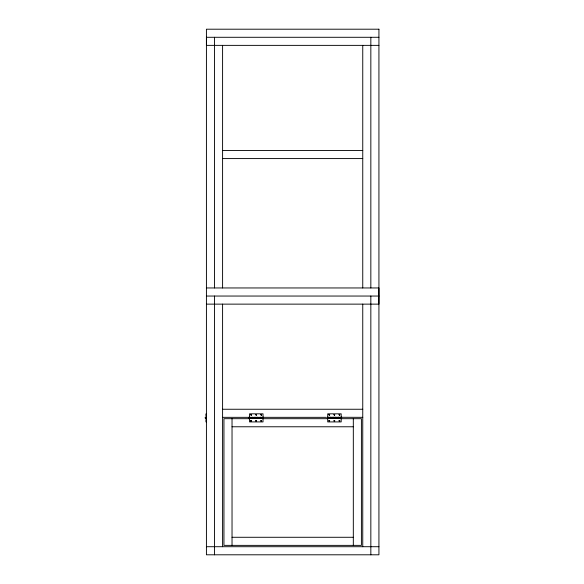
<?xml version="1.0" encoding="UTF-8"?>
<svg xmlns="http://www.w3.org/2000/svg" width="584" height="584" viewBox="0 0 584 584"><rect width="100%" height="100%" fill="white"/><g stroke="black" fill="none" stroke-linecap="round" stroke-linejoin="round"><path stroke-width="0.88" d="M263.026 417.253L263.026 413.83L249.55 413.83L249.55 421.918L263.026 421.918L263.026 417.202M341.187 417.253L341.187 413.83L327.712 413.83L327.712 421.918L341.187 421.918L341.187 417.202M205.86 418.297L205.312 417.874L205.86 417.451M378.928 37.288L206.422 37.288L206.422 45.369L378.928 45.369M222.592 150.489L362.752 150.489M222.592 158.578L362.752 158.578M206.422 287.956L378.928 287.956L378.928 304.133L206.422 304.133M206.422 296.044L378.928 296.044M222.592 409.253L362.752 409.253M206.422 413.83L205.999 413.83L205.999 417.253L205.072 417.874L206.086 418.458L205.999 421.918L206.422 421.918M222.592 417.334L326.346 417.334M327.712 417.253L362.752 417.334M249.55 417.436L263.026 417.436M327.712 417.436L341.187 417.436M205.312 417.874L205.751 417.874M249.55 417.874L263.026 417.874M327.712 417.874L341.187 417.874M249.55 418.494L263.026 418.494M327.712 418.494L341.187 418.494M249.434 418.684L223.942 418.684L223.942 545.368L361.408 545.368L361.408 418.684L340.552 418.684M262.121 418.684L327.785 418.684M232.031 426.773L353.32 426.773M232.031 537.28L353.32 537.28M206.422 546.712L378.928 546.712M370.84 37.288L370.84 287.956M370.84 296.044L370.84 554.8M362.752 45.369L362.752 287.956M362.752 304.133L362.752 546.712M353.32 418.684L353.32 545.368M341.611 417.202L341.611 418.546M338.494 417.202L338.494 418.546M335.8 417.202L335.8 418.546M333.106 417.202L333.106 418.546M330.413 417.202L330.413 418.546M327.296 417.202L327.296 418.546M263.442 417.202L263.442 418.546M260.333 417.202L260.333 418.546M257.632 417.202L257.632 418.546M254.938 417.202L254.938 418.546M252.244 417.202L252.244 418.546M249.127 417.202L249.127 418.546M232.031 418.684L232.031 545.368M222.592 45.369L222.592 287.956M222.592 304.133L222.592 546.712M214.511 37.288L214.511 287.956M214.511 296.044L214.511 554.8M206.254 414.596L206.254 415.085M206.254 420.662L206.254 421.152M205.751 417.436L205.751 418.312M250.813 414.735C251.324 416.341 252.062 413.596 250.813 414.735M250.974 414.779L251.463 414.91L250.974 414.779M250.813 420.801C251.324 422.407 252.062 419.662 250.813 420.801M250.974 420.845L251.463 420.969L250.974 420.845M255.88 414.735C256.398 416.341 257.128 413.596 255.88 414.735M256.04 414.779L256.507 414.969L256.069 414.713M255.88 420.801C256.398 422.407 257.128 419.662 255.88 420.801M256.04 420.845L256.529 420.969L256.04 420.845M260.931 414.735C261.45 416.341 262.187 413.596 260.931 414.735M261.099 414.779L261.581 414.91L261.099 414.779M260.931 420.801C261.45 422.407 262.187 419.662 260.931 420.801M261.099 420.845L261.581 420.969L261.099 420.845M328.982 414.735C329.493 416.341 330.23 413.596 328.982 414.735M329.142 414.779L329.632 414.91L329.164 414.713M328.982 420.801C329.493 422.407 330.23 419.662 328.982 420.801M329.142 420.845L329.632 420.969L329.142 420.845M334.048 414.735C334.559 416.341 335.296 413.596 334.048 414.735M334.209 414.779L334.668 414.969L334.231 414.713M334.048 420.801C334.559 422.4 335.304 419.684 334.048 420.801M334.209 420.845L334.698 420.969L334.209 420.845M339.1 414.735C339.618 416.341 340.348 413.596 339.1 414.735M339.26 414.779L339.727 414.969L339.289 414.713M339.1 420.801C339.618 422.407 340.348 419.662 339.1 420.801M339.26 420.845L339.749 420.969L339.26 420.845M378.928 29.2L206.422 29.2L206.422 554.8L378.928 554.8L378.928 29.2"/></g></svg>
